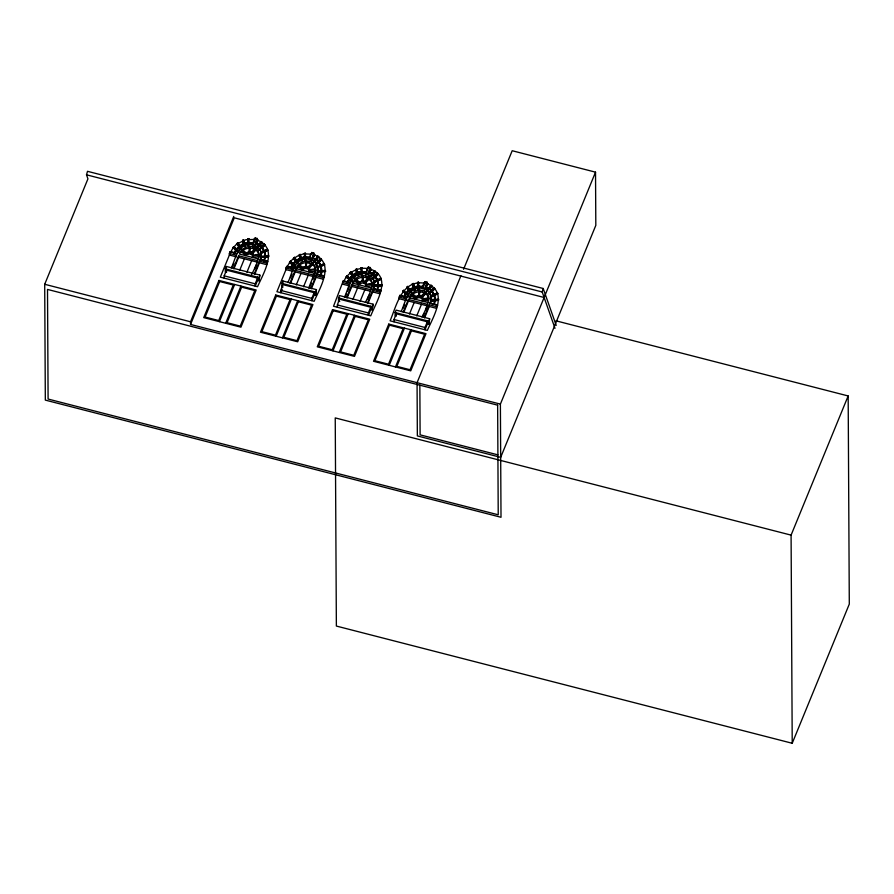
<?xml version="1.0" encoding="UTF-8"?>
<svg xmlns="http://www.w3.org/2000/svg" width="894" height="894" viewBox="0 0 894 894"><rect width="100%" height="100%" fill="white"/><g stroke="black" fill="none" stroke-linecap="round" stroke-linejoin="round"><path stroke-width="1.34" d="M248.99 252.097L249.158 246.599L249.169 248.23M305.592 266.647L305.759 261.149L305.77 262.791M362.193 281.208L362.361 275.71L362.372 277.341M414.369 299.032L416.079 296.506L418.727 295.411L418.962 290.259L418.794 295.758M244.565 255.371L246.275 252.834L249.493 251.672L250.108 246.487C266.58 247.727 255.125 267.004 251.639 274.603M249.649 252.019L250.108 246.487C245.392 246.52 240.922 249.571 239.313 254.019L258.098 258.847M301.166 269.921L302.876 267.395L306.094 266.233L306.709 261.048C312.498 260.791 316.733 266.367 315.627 271.899M306.251 266.568L306.709 261.048C301.993 261.07 297.523 264.121 295.914 268.569L314.699 273.408M357.768 284.482L359.477 281.945L362.696 280.783L363.31 275.598C379.078 276.637 369.211 295.009 365.355 302.451M362.852 281.129L363.31 275.598C358.595 275.631 354.125 278.682 352.515 283.13L371.301 287.957M418.727 295.411L419.912 290.148C435.68 291.187 425.812 309.57 421.957 317.001M419.454 295.679L419.912 290.148C415.196 290.181 410.726 293.232 409.117 297.68L427.902 302.507M261.83 260.109L264.211 260.724L264.747 256.757L261.283 257.349L260.635 259.808L260.623 258.176A15.187 12.069 -0.3 0 0 260.288 250.085C257.83 245.437 252.063 243.626 247.135 244.788C236.541 247.18 235.323 259.886 231.278 267.965M373.826 287.276L373.837 288.918L377.413 289.835L377.938 285.856L374.474 286.46L373.714 289.377L373.826 287.276A15.187 12.069 -0.3 0 0 373.491 279.196C371.032 274.547 365.266 272.737 360.338 273.899C349.744 276.28 348.526 288.997 344.481 297.076M431.634 303.781L434.015 304.396L434.54 300.418L431.076 301.021L430.439 303.468L430.427 301.837A15.187 12.069 -0.3 0 0 430.092 293.746C427.634 289.097 421.867 287.287 416.939 288.46C406.345 290.841 405.127 303.547 401.082 311.626M264.043 261.987L265.071 255.706L268.837 255.539L261.249 256.299M265.093 256.734L264.523 260.813L267.82 261.651M324.421 276.212L321.125 275.363C323.159 268.826 320.164 259.774 312.889 258.187L314.699 255.013L313.828 254.332L311.056 261.07L313.816 253.024L311.749 252.499L308.989 259.226M381.023 290.762L377.726 289.913L378.274 284.817L374.452 284.996L382.04 284.638L378.274 285.231C379.011 279.084 373.211 272.905 369.043 272.592M434.897 300.395C433.434 309.492 435.222 300.172 434.875 299.792C448.497 298.73 421.197 299.769 434.506 299.803C435.97 294.919 430.584 287.265 425.645 287.142M252.656 244.922L254.187 239.056L255.159 239.167L253.706 242.699L248.878 242.542M243.637 243.526L248.867 242.196L248.89 243.336L253.17 243.38L248.878 242.922L253.248 243.056L254.187 239.044M253.371 255.684L252.846 257.494M260.623 258.176L254.254 273.877M309.257 259.886L310.788 253.605M306.094 266.233C309.078 266.133 310.989 269.53 309.447 272.055M308.754 287.89L315.616 270.256M287.879 282.526C291.925 274.436 293.143 261.73 303.736 259.349C308.665 258.176 314.431 259.986 316.889 264.635A15.187 12.069 -0.3 0 1 317.225 272.726L310.855 288.427M365.858 274.447L367.389 268.166L368.362 268.278M371.602 288.829L372.195 284.068L366.574 284.84L366.048 286.605M422.46 288.583L423.991 282.716L424.963 282.828L423.689 285.924M423.991 282.705L423.052 286.728L418.683 286.628L418.671 285.856L414.391 286.851L408.837 289.891L407.183 292.372M421.823 296.205L423.141 298.317L422.65 301.166M430.427 301.837L424.058 317.538M463.573 269.284L512.195 150.728L595.527 172.162L500.394 404.11L501.009 517.28L45.326 400.11L44.7 284.281L87.936 178.856L86.506 174.811L87.511 171.313L543.194 288.494L556.202 325.382M554.995 328.322L542.189 291.98L543.194 288.494M257.539 277.14L257.55 280.414L258.891 280.75L259.83 275.073L226.294 266.457L225.31 268.848L225.333 272.122M258.891 280.75L259.83 275.073M314.14 291.69L314.152 294.964L315.493 295.311L316.431 289.634L282.895 281.007L281.912 283.409L281.934 286.683L283.141 286.985M315.493 295.311L316.431 289.634M370.742 306.251L370.753 309.525L372.094 309.86L373.033 304.183L339.496 295.568L338.513 297.959L338.535 301.233L339.742 301.546M372.094 309.86L373.033 304.183M427.343 320.801L427.354 324.075L428.695 324.421L429.634 318.745L396.098 310.117L395.114 312.52L395.137 315.794L396.344 316.096L396.321 312.822M428.695 324.421L429.634 318.745M500.394 404.11L190.556 324.444L190.545 321.784L233.747 216.437M190.556 324.444L234.295 217.812L544.133 297.49M236.508 256.88L229.389 255.047L229.378 253.427L230.093 251.683L237.212 253.516M224.193 278.146L224.182 275.855L226.528 270.144L257.539 278.123L255.203 283.823L255.215 286.125L257.55 280.414M233.893 253.661L236.15 249.37L239 246.386M234.34 253.784L236.273 250.041L234.831 253.192L234.831 252.589L230.674 252.086M232.328 267.06L233.904 263.238M233.379 268.502L238.597 255.773L257.383 260.601M233.915 268.859L238.631 257.349L238.597 255.773M245.079 255.505C246.051 250.208 255.237 252.03 252.332 257.36M239.681 270.334L244.397 258.824M219.41 321.65L234.664 284.46M254.466 246.845L257.215 238.475L255.148 237.938L252.399 245.895M257.215 238.475L254.455 246.52L258.098 240.128L257.226 239.782L254.455 246.52M225.668 323.259L240.922 286.069M246.934 272.201L251.65 260.69M254.768 268.636L256.321 264.836M254.779 274.246L259.472 262.802L259.461 261.171L266.591 263.004L266.602 264.635L259.472 262.802M264.043 261.573L264.523 260.389M266.591 263.004L267.328 261.193L260.199 259.361M285.979 267.976L293.098 269.809L293.109 271.43L285.991 269.597L285.979 267.976L286.695 266.244L293.813 268.066M286.706 267.854L276.916 291.701L314.14 301.278C320.398 287.13 335.429 262.691 313.828 254.667L313.816 253.024M282.202 289.276L280.794 292.696L280.783 290.405L283.119 283.711M290.494 268.222C292.729 261.875 298.864 257.45 305.469 256.746L305.491 257.897L310.307 257.673M290.941 268.334L292.874 264.59L291.433 267.753L294.383 268.491L294.372 266.848M290.505 277.788L292.07 273.977M289.98 283.063L295.199 270.334L313.984 275.162L312.922 279.386M290.516 283.409L295.232 271.899L295.199 270.334M301.68 270.055C302.653 264.758 311.838 266.591 308.933 271.921M296.283 284.895L300.999 273.385M276.157 336.233L291.41 299.054M309.436 259.383L310.497 257.226M311.525 260.277L313.828 254.667M282.426 337.854L297.68 300.663M303.535 286.762L308.251 275.251M309.29 288.259L311.369 283.186M311.38 288.796L316.074 277.363L316.063 275.721L323.192 277.553L323.203 279.196L316.074 277.363M320.32 276.045L321.337 271.307L317.873 271.91L317.113 274.816L317.225 272.726M320.644 276.123L321.125 275.363M314.152 294.964L311.816 300.675L311.805 298.384L314.14 292.673L283.13 284.694M323.192 277.553L323.93 275.754L316.8 273.922M369.445 268.826C393.103 276.212 376.564 301.233 370.742 315.828L333.518 306.251L343.296 280.794L350.414 282.627M343.62 281.632L343.307 282.415L343.296 280.794M338.535 301.233L339.519 298.842M337.396 307.257L337.384 304.966L339.72 298.272M347.107 283.387L349.118 278.883M347.542 283.499L349.476 279.151L347.096 282.772L349.353 278.481L352.202 275.497L354.147 278.816L350.135 272.469L351.074 271.854L355.007 277.363L354.136 278.068M345.017 297.434L346.581 293.623M347.621 291.075L349.185 287.253M346.581 297.613L351.8 284.884L370.585 289.712M347.118 297.97L351.834 286.46L351.8 284.884M358.282 284.605C359.254 279.308 368.44 281.141 365.534 286.471M352.884 299.445L357.6 287.935M332.959 350.839L348.213 313.66M365.59 273.787L368.35 267.049L370.418 267.585L368.127 274.827M367.657 274.313L370.418 267.585M368.127 274.503L370.429 268.893L371.301 269.575L369.49 272.737M339.217 352.459L354.471 315.269M360.137 301.312L364.853 289.801M367.445 299.009L369.01 295.21M367.456 302.988L373.714 287.734M367.982 303.345L372.675 291.913L372.664 290.282L379.794 292.114L379.794 293.746L372.675 291.913M376.922 290.606L377.413 289.835M377.246 290.684L377.726 289.913M370.753 309.525L368.417 315.224L368.406 312.934L370.742 307.234L339.731 299.255M379.794 292.114L380.531 290.304L373.401 288.471M399.182 297.087L406.301 298.92L406.312 300.54L399.193 298.708L399.182 297.087L399.897 295.344L407.016 297.177M393.997 321.806L393.986 319.516L396.333 313.805L427.343 321.784L425.008 327.495L425.019 329.785L427.354 324.075M403.697 297.333L405.954 293.031L408.804 290.047L410.201 292.595M404.144 297.445L406.077 293.701L404.636 296.864L406.602 297.356M403.183 308.173L404.747 304.362M403.183 312.162L408.402 299.445L427.187 304.273M403.719 312.52L408.435 301.01L408.402 299.445M414.883 299.166C415.855 293.869 425.041 295.702 422.136 301.032M409.486 314.006L414.201 302.496M389.214 365.311L404.468 328.12M422.191 288.337L424.952 281.61L427.019 282.135L427.03 283.778C448.632 291.802 433.601 316.241 427.343 330.378L390.119 320.812C396.634 305.245 401.875 279.856 423.991 283.119M422.638 288.494L423.51 286.371L418.683 286.214L418.694 286.996L422.974 287.041L423.052 286.303M427.019 282.135L424.259 290.181L427.902 283.8L427.03 283.443L424.27 290.505L426.092 286.963M395.472 366.92L410.726 329.73M416.738 315.873L421.454 304.362M423.007 316.107L424.047 313.57M425.611 309.76L426.65 307.223M424.583 317.906L429.276 306.474L429.265 304.832L436.395 306.664L436.395 308.307L429.276 306.474M436.395 306.664L437.132 304.865L430.003 303.032M460.924 275.732L417.062 382.688L417.353 435.914L500.685 457.337L595.817 225.377L595.527 172.162M791.089 535.126L335.239 417.911L336.368 626.057L792.218 743.272L791.089 535.126L848.171 395.953L555.99 320.823M792.218 743.272L849.3 604.098L848.171 395.953M230.417 252.521L232.921 248.13L237.871 242.743L241.805 248.253M234.384 253.091L235.915 249.784M255.025 245.85C254.868 241.648 261.484 244.766 257.304 246.867M264.702 255.785C266.39 247.146 261.584 256.109 260.534 252.074L267.652 249.359L264.121 250.879L262.221 247.727C266.87 245.157 264.211 241.76 261.607 246.889L259.707 245.425C264.088 242.285 260.959 239.849 258.947 244.833L256.287 243.626L258.098 240.128M287.019 267.082L289.522 262.691L294.472 257.304L298.406 262.802M287.276 266.635L290.986 267.641L292.517 264.333M292.874 265.205L295.243 266.982L295.679 265.585L290.36 261.193L289.522 262.691L292.528 264.948M311.056 261.07L314.699 254.689M311.626 260.4L312.442 258.031M343.877 281.197C347.945 272.111 358.628 266.658 368.362 268.692L368.35 267.049M368.227 274.637L371.301 269.239M368.227 274.961C368.071 270.748 374.687 273.877 370.507 275.978M404.189 296.752L405.72 293.444M409.385 298.685L411.911 295.098M256.556 247.415L261.305 241.559M317.906 256.12L313.157 261.964L313.805 262.467L318.767 256.779L317.906 256.12L315.548 259.394M313.906 261.417L315.381 259.26L312.766 258.087M369.758 276.514L374.508 270.67L375.368 271.709L372.91 274.536L374.809 276C377.413 270.86 380.073 274.257 375.424 276.838L377.324 279.99L380.855 278.459L373.737 281.185M372.15 273.944L374.508 270.67M426.36 291.075L431.109 285.231L431.97 286.27L429.511 289.086L431.411 290.55C434.015 285.421 436.674 288.818 432.026 291.399L433.925 294.539L437.457 293.02L430.338 295.746C431.221 300.239 436.194 290.114 434.506 299.803M426.36 291.444L428.751 288.505L426.092 287.298L427.902 283.8M428.751 288.505L431.109 285.231M257.204 247.917L262.165 242.229M257.204 248.286C257.751 243.369 264.121 246.386 259.707 248.789M314.599 261.942C315.392 257.751 320.398 261.819 316.308 263.35M320.722 265.082L318.823 262.288C323.472 259.707 320.812 256.31 318.208 261.439L316.308 259.975L318.767 256.779M370.407 277.017L375.368 271.34M371.2 276.492C372.798 271.798 377.089 277.498 372.038 278.772M427.801 290.673L431.97 285.89M427.801 291.042C428.595 286.862 433.601 290.93 429.511 292.461M232.921 247.526L233.759 246.643L239.078 251.035L238.631 251.817L232.921 247.526L235.927 250.387M237.379 248.711L239.033 246.23L243.637 243.548M240.911 252.689L242.106 251.438M245.504 255.304L245.682 253.46L241.503 250.421L241.514 252.063L245.694 255.092M245.951 255.55C247.727 252.711 253.214 253.572 252.823 257.327M249.493 251.672L251.605 252.22L255.494 248.174L255.505 249.784M252.387 253.047L253.941 251.415M252.801 253.36L255.919 250.108L255.907 248.487L252.019 252.566L253.36 256.801M293.981 263.261L295.612 261.551L293.534 258.657M298.708 265.987L296.182 269.575L296.171 267.943M302.552 270.111C304.329 267.272 309.816 268.122 309.425 271.877M308.207 266.792L312.095 262.724L312.107 264.345L308.989 267.597M308.62 267.116L312.509 263.048L312.52 264.658L308.62 268.736L309.95 270.848M349.129 279.498L346.123 277.241L346.961 275.754L352.281 280.146M346.961 275.754L349.766 278.671L352.214 276.112C353.309 272.849 358.997 272.033 362.07 271.307L362.092 272.447L366.909 272.223M358.706 284.404L358.885 282.571L354.706 279.531L354.717 281.174L358.896 284.203M359.153 284.661C360.93 281.822 366.417 282.672 366.026 286.426M362.696 280.783L364.808 281.331L368.697 277.285M402.725 291.187L403.563 290.304L408.882 294.696L408.435 295.489L402.725 291.187L405.731 294.059M415.308 298.965L415.486 297.121L411.307 294.092L411.318 295.724L415.498 298.764M415.755 299.222C417.532 296.383 423.018 297.233 422.627 300.987M419.297 295.344L421.409 295.88L425.298 291.835L425.309 293.456L422.191 296.707M423.164 300.473L421.823 296.227L425.712 292.159L425.723 293.768L422.605 297.031M239.29 247.392L236.888 249.828L239.29 246.789L240.944 249.705M295.892 261.953L293.489 264.389L295.892 261.339L296.998 263.495M352.493 275.9L350.09 278.325L351.554 280.146M350.09 278.939L352.493 276.503M409.094 290.449L406.692 292.886L408.156 294.707M406.692 293.5L409.094 291.064M258.835 249.672L264.255 243.872M320.857 258.422L315.437 264.222M372.038 278.425L377.458 272.972M434.059 287.533L428.639 292.986L429.187 293.757L434.808 288.382M265.004 244.71L259.383 250.096L258.835 249.314M259.383 250.443C261.797 243.66 267.105 252.667 260.534 252.432L261.283 257.349L268.859 256.533L265.093 257.148M315.984 264.646L321.605 259.271M315.984 264.993C318.398 258.21 323.706 267.228 317.135 266.982L316.901 266.278M372.586 279.196L378.207 273.821M373.468 278.716C375.748 272.279 379.268 285.734 375.223 277.028M429.187 294.104C430.897 287.734 436.63 295.221 431.444 295.612M242.732 250.789C248.286 245.369 260.042 248.755 259.025 257.349M296.54 260.188L296.551 260.936L294.484 258.042L297.568 256.042L305.379 253.158L305.558 260.009M299.334 265.35C304.619 260.243 315.951 262.87 315.604 271.106L309.983 271.877L309.961 269.72L315.582 268.714M302.887 269.027L303.871 268.401M359.489 283.588L360.472 282.951M408.815 290.662L406.736 287.767L407.675 286.415L411.609 291.913M412.536 294.45C417.509 289.913 427.41 291.343 428.774 298.63M416.09 298.138L417.364 297.4M240.173 246.71L243.749 244.61L243.738 243.872L240.173 245.962L241.268 248.23M300.35 259.171L296.774 261.26L296.774 260.523L300.339 258.422L300.954 260.981M356.941 272.983L353.376 275.073L353.376 275.821L356.952 273.72L356.84 272.659M413.553 288.281L409.977 290.371L409.977 289.634L413.542 287.533L414.157 290.092M238.564 244.453L239.95 246.375L243.637 244.285L242.52 240.922L243.47 239.793L245.593 246.219M297.467 260.411L300.239 258.847L300.239 258.098M353.152 275.486L356.84 273.396L355.723 270.033L356.672 268.904L358.796 275.33M413.441 287.209L413.441 287.957L409.754 290.047L409.743 289.298M317.135 266.982L324.254 263.562L324.623 265.015L321.069 266.144M321.896 264.926L324.254 263.562M260.869 253.08L268.021 250.108L264.468 251.929L261.629 246.554L258.947 244.464L255.84 243.481M317.806 268.993L317.471 267.641L324.623 264.658M317.471 267.988C323.349 260.836 321.136 277.933 320.79 266.602M374.072 282.191L381.224 279.219L380.855 278.112M430.673 296.752L437.825 293.768L437.457 292.673M434.875 299.781L434.272 295.601L437.825 293.768M247.269 253.84L248.934 253.382M300.239 258.847L299.121 255.483L300.071 254.354L302.194 260.78M300.239 258.053L301.189 257.718L301.904 260.635M412.324 283.8L413.274 283.465L415.397 289.891L414.447 290.226L412.324 283.8L413.441 287.957M247.873 242.643L244.699 243.514L245.302 246.085M244.699 244.274L247.873 243.414L247.862 242.308M301.3 258.064L304.474 257.204L304.474 257.964L301.3 258.835M361.075 271.754L357.902 272.625L358.505 275.196M357.902 273.385L361.075 272.525L361.064 271.418M417.677 286.315L414.503 287.175L414.503 287.946L417.677 287.075L417.666 285.979M243.47 239.793L244.587 243.95L247.873 243.079M304.474 257.628L301.189 258.5L300.071 254.354M357.79 273.05L361.075 272.189M413.274 283.465L414.391 287.611L417.677 286.739M304.161 268.289L305.536 267.932M258.981 254.164L253.36 255.215L253.382 257.327L259.003 256.544M366.562 284.326L372.183 283.264M423.164 298.875L428.785 297.825M424.292 300.261L426.539 299.836M258.992 254.958L253.371 255.729L253.024 253.684L251.605 252.22M309.972 270.29L315.593 269.507M372.206 285.655L366.574 286.438L366.227 282.795L364.808 281.331M423.175 299.389L428.796 298.618L428.807 300.216L423.175 300.987L423.164 298.831M247.783 239.469L247.783 238.709L248.778 238.609L248.957 245.459M305.178 253.93L311.76 254.131M360.986 268.58L360.986 267.82L361.981 267.708L362.137 274.369M417.587 282.37L418.582 282.269L418.761 289.12L417.744 289.231L417.587 282.37L417.587 283.13M434.897 300.809L438.663 300.194L431.076 301.021L430.338 296.093M305.48 257.472L309.76 257.517L305.48 257.517M362.081 272.033L366.361 272.078L362.081 272.067M418.683 286.583L422.963 286.628M305.48 257.103L309.849 257.204M362.081 271.653L366.451 271.754M254.187 239.458L245.973 239.681L237.882 243.492L237.871 242.743M368.172 278.481C362.651 275.464 355.153 278.392 352.784 284.136L352.772 282.493M350.984 283.04L348.034 281.699L345.106 281.532M404.189 296.137L404.636 296.864M86.506 174.811L542.189 291.98M249.504 253.315L251.616 253.862M306.106 267.865L308.218 268.412M317.236 274.357L319.616 274.972M435.4 304.753L437.624 305.323M229.378 253.427L236.497 255.259M342.581 282.538L349.699 284.37L349.71 285.979L342.592 284.147M238.631 257.349L257.416 262.177M295.232 271.899L314.017 276.727M351.834 286.46L370.619 291.288M408.435 301.01L427.22 305.837M225.31 268.848L258.869 277.475M281.912 283.409L315.47 292.036M338.513 297.959L372.072 306.586M395.114 312.52L428.673 321.147M224.182 275.855L255.203 283.823M280.783 290.405L311.805 298.384M337.384 304.966L368.406 312.934M393.986 319.516L425.008 327.495M44.7 284.281L190.545 321.784M497.902 454.856L420.113 434.853L419.845 385.169M400.478 295.746L402.948 296.417M257.226 240.106C278.827 248.13 263.797 272.581 257.539 286.717L220.315 277.151L230.104 253.304L230.093 251.683M425.957 287.197L428.584 288.371M425.969 287.522L428.584 288.695M369.367 272.972L371.982 274.145M312.766 258.411L315.392 259.584M256.165 243.861L258.791 245.034M369.49 272.413L372.15 273.62M312.889 257.852L315.548 259.059M411.899 293.467L416.079 296.506M355.298 278.906L359.477 281.945M298.697 264.356L302.876 267.395M242.095 249.806L246.275 252.834M406.077 294.316L408.446 296.093M346.123 276.626L351.834 280.928M349.476 279.766L351.845 281.543M289.522 262.076L295.232 266.378M236.273 250.655L238.642 252.432M368.708 278.894L371.435 281.856L372.172 284.08M429.377 289.243L431.243 290.718M372.776 274.693L374.642 276.157M316.174 260.132L318.041 261.607M259.573 245.582L261.439 247.046M292.226 263.339L290.36 261.193M235.625 248.789L233.759 246.643M406.736 287.019L410.737 292.629M352.459 274.525L351.074 271.854M352.214 276.112L350.135 272.469M293.534 257.908L297.534 263.518M236.932 243.358L240.933 248.957M236.932 244.096L239.011 247.001M431.824 291.589L433.635 294.662M318.622 262.478L320.443 265.563M262.02 247.929L263.842 251.002M357.421 271.932L356.672 268.904M355.723 269.25L357.846 275.676M356.952 273.72L357.555 275.531M317.135 266.635L317.471 267.641M299.121 254.689L300.909 260.109M242.52 240.14L244.643 246.565M243.749 244.61L244.353 246.42M264.468 251.583L265.071 256.12M377.905 285.253L377.391 280.817L374.072 282.538C370.049 289.947 390.343 284.739 378.296 285.845M317.828 269.798C314.755 274.413 333.842 269.988 321.695 271.284M360.986 267.82L361.12 274.469M304.385 253.259L304.541 260.12M247.783 238.709L247.94 245.571M437.132 304.865L437.144 306.497M424.952 281.61L424.963 283.242M422.46 290.472L422.471 292.114M420.202 295.97L420.214 297.613M418.582 282.269L418.593 283.029M418.381 282.28L418.381 283.052M414.391 286.851L414.391 287.611M407.675 286.415L407.675 287.153M407.575 295.959L407.586 297.601M403.563 290.304L403.563 290.919M399.897 295.344L399.909 296.964M381.224 279.219L377.67 280.694M380.531 290.304L380.542 291.947M365.858 275.922L365.869 277.553M363.601 281.42L363.612 283.052M361.981 267.708L361.992 268.479M361.779 267.719L361.779 268.502M358.393 284.337L358.405 285.968M349.755 278.056L349.766 278.671M325.438 270.502L317.851 270.848M323.93 275.754L323.941 277.386M314.956 272.771L314.967 274.413M313.962 275.218L313.973 276.849M311.749 252.499L311.76 253.717L310.788 254.03M309.257 261.361L309.268 263.004M307 266.859L307.011 268.502M305.379 253.158L305.39 253.918M294.472 257.304L294.484 258.042M294.137 267.272L294.148 268.915M291.433 267.753L290.986 267.027L290.986 267.641M282.895 281.007L282.917 284.281M267.328 261.193L267.34 262.836M255.148 237.938L255.159 239.581M252.656 246.811L252.667 248.443M250.398 252.309L250.409 253.941M248.778 238.609L248.789 239.368M248.577 238.62L248.577 239.391M244.587 243.179L244.587 243.95M239.938 245.638L239.95 246.375M226.517 269.161L226.54 272.435M226.294 266.457L226.305 268.636M218.974 280.425L203.72 317.616L240.933 327.182L256.187 289.991L218.974 280.425M219.678 281.521L205.106 317.046L218.706 320.544L233.278 285.018L219.678 281.521M241.626 287.164L227.054 322.7L240.229 326.087L254.801 290.55L241.626 287.164M275.732 295.02L260.478 332.21L297.691 341.776L312.934 304.586L275.732 295.02M276.425 296.115L261.864 331.64L275.464 335.138L290.036 299.613L276.425 296.115M298.384 301.759L283.811 337.284L296.987 340.681L311.559 305.145L298.384 301.759M332.523 309.626L317.269 346.816L354.482 356.382L369.736 319.192L332.523 309.626M333.227 310.721L318.655 346.246L332.255 349.744L346.827 314.219L333.227 310.721M355.175 316.364L340.603 351.89L353.778 355.287L368.35 319.75L355.175 316.364M388.778 324.086L373.524 361.277L410.737 370.842L425.991 333.663L388.778 324.086M389.482 325.181L374.91 360.718L388.51 364.216L403.082 328.679L389.482 325.181M411.43 330.836L396.858 366.361L410.033 369.747L424.605 334.222L411.43 330.836M369.11 277.598L365.221 281.666L365.221 283.286L369.121 279.219L369.11 277.598M497.634 405.172L47.505 289.421L48.097 399.048L498.226 514.799L497.634 405.172M302.284 268.01L298.104 264.982L298.115 266.613L302.295 269.653L302.284 268.01"/></g></svg>
